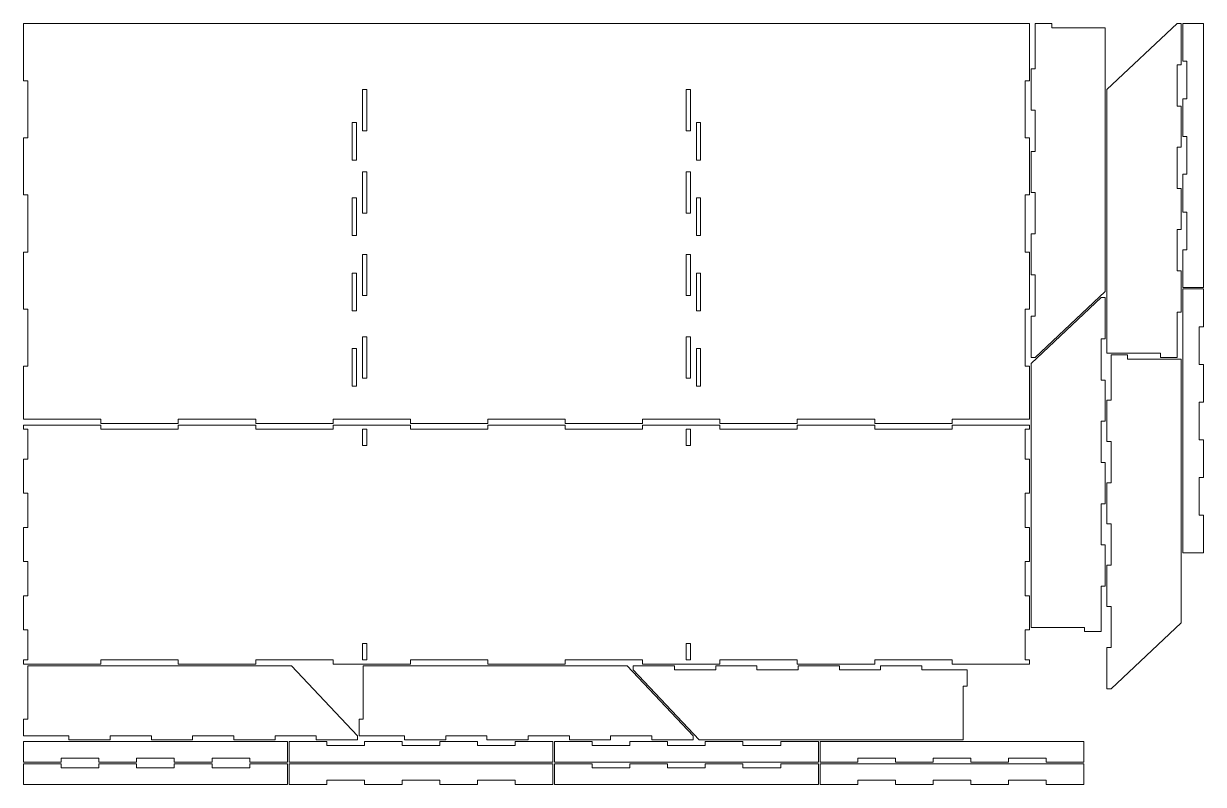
# Model space of a CAD drawing. Header units: inches. Extents: x 0.1 to 35.8, y -23.1 to -0.1.
import ezdxf

# ---------------------------------------------------------------- set-up
doc = ezdxf.new("R2010")
doc.units = ezdxf.units.IN
doc.header["$MEASUREMENT"] = 0
doc.layers.add('Layer 1', color=7, linetype='Continuous')

# ---------------------------------------------------------------- blocks, each defined once
blk = doc.blocks.new('block 2')
at = {"layer": 'Layer 1', "lineweight": 0}
blk.add_lwpolyline([(0.194, -1.802), (0.069, -1.802), (0.069, -0.069), (30.569, -0.069), (30.569, -1.802), (30.444, -1.802), (30.444, -3.534), (30.569, -3.534), (30.569, -5.266), (30.444, -5.266), (30.444, -6.998), (30.569, -6.998), (30.569, -8.73), (30.444, -8.73), (30.444, -10.462), (30.569, -10.462), (30.569, -12.069), (28.223, -12.069), (28.223, -12.194), (25.877, -12.194), (25.877, -12.069), (23.53, -12.069), (23.53, -12.194), (21.184, -12.194), (21.184, -12.069), (18.838, -12.069), (18.838, -12.194), (16.493, -12.194), (16.493, -12.069), (14.145, -12.069), (14.145, -12.194), (11.8, -12.194), (11.8, -12.069), (9.454, -12.069), (9.454, -12.194), (7.108, -12.194), (7.108, -12.069), (4.761, -12.069), (4.761, -12.194), (2.415, -12.194), (2.415, -12.069), (0.069, -12.069), (0.069, -10.462), (0.194, -10.462), (0.194, -8.73), (0.069, -8.73), (0.069, -6.998), (0.194, -6.998), (0.194, -5.266), (0.069, -5.266), (0.069, -3.534), (0.194, -3.534), (0.194, -1.802)], dxfattribs=at)
blk = doc.blocks.new('block 3')
at = {"layer": 'Layer 1', "lineweight": 0}
blk.add_lwpolyline([(10.35, -2.069), (10.35, -3.319), (10.475, -3.319), (10.475, -2.069), (10.35, -2.069)], dxfattribs=at)
blk = doc.blocks.new('block 4')
at = {"layer": 'Layer 1', "lineweight": 0}
blk.add_lwpolyline([(10.037, -5.355), (10.037, -6.498), (10.162, -6.498), (10.162, -5.355), (10.037, -5.355)], dxfattribs=at)
blk = doc.blocks.new('block 5')
at = {"layer": 'Layer 1', "lineweight": 0}
blk.add_lwpolyline([(10.037, -7.641), (10.037, -8.784), (10.162, -8.784), (10.162, -7.641), (10.037, -7.641)], dxfattribs=at)
blk = doc.blocks.new('block 6')
at = {"layer": 'Layer 1', "lineweight": 0}
blk.add_lwpolyline([(10.037, -9.927), (10.037, -11.069), (10.162, -11.069), (10.162, -9.927), (10.037, -9.927)], dxfattribs=at)
blk = doc.blocks.new('block 7')
at = {"layer": 'Layer 1', "lineweight": 0}
blk.add_lwpolyline([(20.162, -7.069), (20.162, -8.319), (20.287, -8.319), (20.287, -7.069), (20.162, -7.069)], dxfattribs=at)
blk = doc.blocks.new('block 8')
at = {"layer": 'Layer 1', "lineweight": 0}
blk.add_lwpolyline([(20.162, -4.569), (20.162, -5.819), (20.287, -5.819), (20.287, -4.569), (20.162, -4.569)], dxfattribs=at)
blk = doc.blocks.new('block 9')
at = {"layer": 'Layer 1', "lineweight": 0}
blk.add_lwpolyline([(20.475, -3.069), (20.475, -4.212), (20.6, -4.212), (20.6, -3.069), (20.475, -3.069)], dxfattribs=at)
blk = doc.blocks.new('block 10')
at = {"layer": 'Layer 1', "lineweight": 0}
blk.add_lwpolyline([(20.162, -9.569), (20.162, -10.819), (20.287, -10.819), (20.287, -9.569), (20.162, -9.569)], dxfattribs=at)
blk = doc.blocks.new('block 11')
at = {"layer": 'Layer 1', "lineweight": 0}
blk.add_lwpolyline([(20.475, -9.927), (20.475, -11.069), (20.6, -11.069), (20.6, -9.927), (20.475, -9.927)], dxfattribs=at)
blk = doc.blocks.new('block 12')
at = {"layer": 'Layer 1', "lineweight": 0}
blk.add_lwpolyline([(20.475, -7.641), (20.475, -8.784), (20.6, -8.784), (20.6, -7.641), (20.475, -7.641)], dxfattribs=at)
blk = doc.blocks.new('block 13')
at = {"layer": 'Layer 1', "lineweight": 0}
blk.add_lwpolyline([(20.475, -5.355), (20.475, -6.498), (20.6, -6.498), (20.6, -5.355), (20.475, -5.355)], dxfattribs=at)
blk = doc.blocks.new('block 14')
at = {"layer": 'Layer 1', "lineweight": 0}
blk.add_lwpolyline([(20.162, -2.069), (20.162, -3.319), (20.287, -3.319), (20.287, -2.069), (20.162, -2.069)], dxfattribs=at)
blk = doc.blocks.new('block 15')
at = {"layer": 'Layer 1', "lineweight": 0}
blk.add_lwpolyline([(10.35, -9.569), (10.35, -10.819), (10.475, -10.819), (10.475, -9.569), (10.35, -9.569)], dxfattribs=at)
blk = doc.blocks.new('block 16')
at = {"layer": 'Layer 1', "lineweight": 0}
blk.add_lwpolyline([(10.037, -3.069), (10.037, -4.212), (10.162, -4.212), (10.162, -3.069), (10.037, -3.069)], dxfattribs=at)
blk = doc.blocks.new('block 17')
at = {"layer": 'Layer 1', "lineweight": 0}
blk.add_lwpolyline([(10.35, -4.569), (10.35, -5.819), (10.475, -5.819), (10.475, -4.569), (10.35, -4.569)], dxfattribs=at)
blk = doc.blocks.new('block 18')
at = {"layer": 'Layer 1', "lineweight": 0}
blk.add_lwpolyline([(10.35, -7.069), (10.35, -8.319), (10.475, -8.319), (10.475, -7.069), (10.35, -7.069)], dxfattribs=at)
blk = doc.blocks.new('block 19')
at = {"layer": 'Layer 1', "lineweight": 0}
blk.add_lwpolyline([(28.223, -19.494), (28.223, -19.369), (25.877, -19.369), (25.877, -19.494), (23.53, -19.494), (23.53, -19.369), (21.184, -19.369), (21.184, -19.494), (18.838, -19.494), (18.838, -19.369), (16.493, -19.369), (16.493, -19.494), (14.145, -19.494), (14.145, -19.369), (11.8, -19.369), (11.8, -19.494), (9.454, -19.494), (9.454, -19.369), (7.108, -19.369), (7.108, -19.494), (4.761, -19.494), (4.761, -19.369), (2.415, -19.369), (2.415, -19.494), (0.069, -19.494), (0.069, -19.369), (0.194, -19.369), (0.194, -18.459), (0.069, -18.459), (0.069, -17.423), (0.194, -17.423), (0.194, -16.387), (0.069, -16.387), (0.069, -15.352), (0.194, -15.352), (0.194, -14.316), (0.069, -14.316), (0.069, -13.28), (0.194, -13.28), (0.194, -12.369), (0.069, -12.369), (0.069, -12.244), (2.415, -12.244), (2.415, -12.369), (4.761, -12.369), (4.761, -12.244), (7.108, -12.244), (7.108, -12.369), (9.454, -12.369), (9.454, -12.244), (11.8, -12.244), (11.8, -12.369), (14.145, -12.369), (14.145, -12.244), (16.493, -12.244), (16.493, -12.369), (18.838, -12.369), (18.838, -12.244), (21.184, -12.244), (21.184, -12.369), (23.53, -12.369), (23.53, -12.244), (25.877, -12.244), (25.877, -12.369), (28.223, -12.369), (28.223, -12.244), (30.569, -12.244), (30.569, -12.369), (30.444, -12.369), (30.444, -13.28), (30.569, -13.28), (30.569, -14.316), (30.444, -14.316), (30.444, -15.352), (30.569, -15.352), (30.569, -16.387), (30.444, -16.387), (30.444, -17.423), (30.569, -17.423), (30.569, -18.459), (30.444, -18.459), (30.444, -19.369), (30.569, -19.369), (30.569, -19.494), (28.223, -19.494)], dxfattribs=at)
blk = doc.blocks.new('block 20')
at = {"layer": 'Layer 1', "lineweight": 0}
blk.add_lwpolyline([(10.35, -18.869), (10.35, -19.369), (10.475, -19.369), (10.475, -18.869), (10.35, -18.869)], dxfattribs=at)
blk = doc.blocks.new('block 21')
at = {"layer": 'Layer 1', "lineweight": 0}
blk.add_lwpolyline([(20.162, -12.369), (20.162, -12.869), (20.287, -12.869), (20.287, -12.369), (20.162, -12.369)], dxfattribs=at)
blk = doc.blocks.new('block 22')
at = {"layer": 'Layer 1', "lineweight": 0}
blk.add_lwpolyline([(20.162, -18.869), (20.162, -19.369), (20.287, -19.369), (20.287, -18.869), (20.162, -18.869)], dxfattribs=at)
blk = doc.blocks.new('block 23')
at = {"layer": 'Layer 1', "lineweight": 0}
blk.add_lwpolyline([(10.35, -12.369), (10.35, -12.869), (10.475, -12.869), (10.475, -12.369), (10.35, -12.369)], dxfattribs=at)
blk = doc.blocks.new('block 24')
at = {"layer": 'Layer 1', "lineweight": 0}
blk.add_lwpolyline([(5.194, -21.669), (6.444, -21.669), (6.444, -21.794), (7.694, -21.794), (7.694, -21.669), (8.944, -21.669), (8.944, -21.794), (10.194, -21.794), (10.194, -21.669), (8.194, -19.544), (0.194, -19.544), (0.194, -21.169), (0.069, -21.169), (0.069, -21.669), (1.444, -21.669), (1.444, -21.794), (2.694, -21.794), (2.694, -21.669), (3.944, -21.669), (3.944, -21.794), (5.194, -21.794), (5.194, -21.669)], dxfattribs=at)
blk = doc.blocks.new('block 25')
at = {"layer": 'Layer 1', "lineweight": 0}
blk.add_lwpolyline([(30.744, -5.194), (30.744, -6.444), (30.619, -6.444), (30.619, -7.694), (30.744, -7.694), (30.744, -8.944), (30.619, -8.944), (30.619, -10.194), (30.744, -10.194), (32.869, -8.194), (32.869, -0.194), (31.244, -0.194), (31.244, -0.069), (30.744, -0.069), (30.744, -1.444), (30.619, -1.444), (30.619, -2.694), (30.744, -2.694), (30.744, -3.944), (30.619, -3.944), (30.619, -5.194), (30.744, -5.194)], dxfattribs=at)
blk = doc.blocks.new('block 26')
at = {"layer": 'Layer 1', "lineweight": 0}
blk.add_lwpolyline([(15.369, -21.669), (16.619, -21.669), (16.619, -21.794), (17.869, -21.794), (17.869, -21.669), (19.119, -21.669), (19.119, -21.794), (20.369, -21.794), (20.369, -21.669), (18.369, -19.544), (10.369, -19.544), (10.369, -21.169), (10.244, -21.169), (10.244, -21.669), (11.619, -21.669), (11.619, -21.794), (12.869, -21.794), (12.869, -21.669), (14.119, -21.669), (14.119, -21.794), (15.369, -21.794), (15.369, -21.669)], dxfattribs=at)
blk = doc.blocks.new('block 27')
at = {"layer": 'Layer 1', "lineweight": 0}
blk.add_lwpolyline([(23.555, -19.669), (22.305, -19.669), (22.305, -19.544), (21.055, -19.544), (21.055, -19.669), (19.805, -19.669), (19.805, -19.544), (18.555, -19.544), (18.555, -19.669), (20.555, -21.794), (28.555, -21.794), (28.555, -20.169), (28.68, -20.169), (28.68, -19.669), (27.305, -19.669), (27.305, -19.544), (26.055, -19.544), (26.055, -19.669), (24.805, -19.669), (24.805, -19.544), (23.555, -19.544), (23.555, -19.669)], dxfattribs=at)
blk = doc.blocks.new('block 28')
at = {"layer": 'Layer 1', "lineweight": 0}
blk.add_lwpolyline([(32.744, -13.381), (32.744, -12.131), (32.869, -12.131), (32.869, -10.881), (32.744, -10.881), (32.744, -9.631), (32.869, -9.631), (32.869, -8.381), (32.744, -8.381), (30.619, -10.381), (30.619, -18.381), (32.244, -18.381), (32.244, -18.506), (32.744, -18.506), (32.744, -17.131), (32.869, -17.131), (32.869, -15.881), (32.744, -15.881), (32.744, -14.631), (32.869, -14.631), (32.869, -13.381), (32.744, -13.381)], dxfattribs=at)
blk = doc.blocks.new('block 29')
at = {"layer": 'Layer 1', "lineweight": 0}
blk.add_lwpolyline([(35.044, -5.069), (35.044, -3.819), (35.169, -3.819), (35.169, -2.569), (35.044, -2.569), (35.044, -1.319), (35.169, -1.319), (35.169, -0.069), (35.044, -0.069), (32.919, -2.069), (32.919, -10.069), (34.544, -10.069), (34.544, -10.194), (35.044, -10.194), (35.044, -8.819), (35.169, -8.819), (35.169, -7.569), (35.044, -7.569), (35.044, -6.319), (35.169, -6.319), (35.169, -5.069), (35.044, -5.069)], dxfattribs=at)
blk = doc.blocks.new('block 30')
at = {"layer": 'Layer 1', "lineweight": 0}
blk.add_lwpolyline([(33.044, -15.244), (33.044, -16.494), (32.919, -16.494), (32.919, -17.744), (33.044, -17.744), (33.044, -18.994), (32.919, -18.994), (32.919, -20.244), (33.044, -20.244), (35.169, -18.244), (35.169, -10.244), (33.544, -10.244), (33.544, -10.119), (33.044, -10.119), (33.044, -11.494), (32.919, -11.494), (32.919, -12.744), (33.044, -12.744), (33.044, -13.994), (32.919, -13.994), (32.919, -15.244), (33.044, -15.244)], dxfattribs=at)
blk = doc.blocks.new('block 31')
at = {"layer": 'Layer 1', "lineweight": 0}
blk.add_lwpolyline([(35.219, -8.069), (35.219, -6.927), (35.344, -6.927), (35.344, -5.784), (35.219, -5.784), (35.219, -4.641), (35.344, -4.641), (35.344, -3.498), (35.219, -3.498), (35.219, -2.355), (35.344, -2.355), (35.344, -1.212), (35.219, -1.212), (35.219, -0.069), (35.844, -0.069), (35.844, -8.069), (35.219, -8.069)], dxfattribs=at)
blk = doc.blocks.new('block 32')
at = {"layer": 'Layer 1', "lineweight": 0}
blk.add_lwpolyline([(35.844, -8.119), (35.844, -9.262), (35.719, -9.262), (35.719, -10.405), (35.844, -10.405), (35.844, -11.548), (35.719, -11.548), (35.719, -12.691), (35.844, -12.691), (35.844, -13.834), (35.719, -13.834), (35.719, -14.977), (35.844, -14.977), (35.844, -16.119), (35.219, -16.119), (35.219, -8.119), (35.844, -8.119)], dxfattribs=at)
blk = doc.blocks.new('block 33')
at = {"layer": 'Layer 1', "lineweight": 0}
blk.add_lwpolyline([(8.069, -22.469), (6.926, -22.469), (6.926, -22.344), (5.783, -22.344), (5.783, -22.469), (4.64, -22.469), (4.64, -22.344), (3.498, -22.344), (3.498, -22.469), (2.355, -22.469), (2.355, -22.344), (1.212, -22.344), (1.212, -22.469), (0.069, -22.469), (0.069, -21.844), (8.069, -21.844), (8.069, -22.469)], dxfattribs=at)
blk = doc.blocks.new('block 34')
at = {"layer": 'Layer 1', "lineweight": 0}
blk.add_lwpolyline([(8.119, -21.844), (9.262, -21.844), (9.262, -21.969), (10.405, -21.969), (10.405, -21.844), (11.548, -21.844), (11.548, -21.969), (12.69, -21.969), (12.69, -21.844), (13.833, -21.844), (13.833, -21.969), (14.976, -21.969), (14.976, -21.844), (16.119, -21.844), (16.119, -22.469), (8.119, -22.469), (8.119, -21.844)], dxfattribs=at)
blk = doc.blocks.new('block 35')
at = {"layer": 'Layer 1', "lineweight": 0}
blk.add_lwpolyline([(16.169, -21.844), (17.312, -21.844), (17.312, -21.969), (18.455, -21.969), (18.455, -21.844), (19.598, -21.844), (19.598, -21.969), (20.74, -21.969), (20.74, -21.844), (21.883, -21.844), (21.883, -21.969), (23.026, -21.969), (23.026, -21.844), (24.169, -21.844), (24.169, -22.469), (16.169, -22.469), (16.169, -21.844)], dxfattribs=at)
blk = doc.blocks.new('block 36')
at = {"layer": 'Layer 1', "lineweight": 0}
blk.add_lwpolyline([(32.219, -22.469), (31.076, -22.469), (31.076, -22.344), (29.933, -22.344), (29.933, -22.469), (28.79, -22.469), (28.79, -22.344), (27.648, -22.344), (27.648, -22.469), (26.505, -22.469), (26.505, -22.344), (25.362, -22.344), (25.362, -22.469), (24.219, -22.469), (24.219, -21.844), (32.219, -21.844), (32.219, -22.469)], dxfattribs=at)
blk = doc.blocks.new('block 37')
at = {"layer": 'Layer 1', "lineweight": 0}
blk.add_lwpolyline([(0.069, -22.519), (1.212, -22.519), (1.212, -22.644), (2.355, -22.644), (2.355, -22.519), (3.498, -22.519), (3.498, -22.644), (4.64, -22.644), (4.64, -22.519), (5.783, -22.519), (5.783, -22.644), (6.926, -22.644), (6.926, -22.519), (8.069, -22.519), (8.069, -23.144), (0.069, -23.144), (0.069, -22.519)], dxfattribs=at)
blk = doc.blocks.new('block 38')
at = {"layer": 'Layer 1', "lineweight": 0}
blk.add_lwpolyline([(16.119, -23.144), (14.976, -23.144), (14.976, -23.019), (13.833, -23.019), (13.833, -23.144), (12.69, -23.144), (12.69, -23.019), (11.548, -23.019), (11.548, -23.144), (10.405, -23.144), (10.405, -23.019), (9.262, -23.019), (9.262, -23.144), (8.119, -23.144), (8.119, -22.519), (16.119, -22.519), (16.119, -23.144)], dxfattribs=at)
blk = doc.blocks.new('block 39')
at = {"layer": 'Layer 1', "lineweight": 0}
blk.add_lwpolyline([(16.169, -22.519), (17.312, -22.519), (17.312, -22.644), (18.455, -22.644), (18.455, -22.519), (19.598, -22.519), (19.598, -22.644), (20.74, -22.644), (20.74, -22.519), (21.883, -22.519), (21.883, -22.644), (23.026, -22.644), (23.026, -22.519), (24.169, -22.519), (24.169, -23.144), (16.169, -23.144), (16.169, -22.519)], dxfattribs=at)
blk = doc.blocks.new('block 40')
at = {"layer": 'Layer 1', "lineweight": 0}
blk.add_lwpolyline([(32.219, -23.144), (31.076, -23.144), (31.076, -23.019), (29.933, -23.019), (29.933, -23.144), (28.79, -23.144), (28.79, -23.019), (27.648, -23.019), (27.648, -23.144), (26.505, -23.144), (26.505, -23.019), (25.362, -23.019), (25.362, -23.144), (24.219, -23.144), (24.219, -22.519), (32.219, -22.519), (32.219, -23.144)], dxfattribs=at)

msp = doc.modelspace()

# ---------------------------------------------------------------- block references
at = {"layer": 'Layer 1'}
for name in ['block 2', 'block 25', 'block 29', 'block 31', 'block 3', 'block 14', 'block 16', 'block 9', 'block 17', 'block 8', 'block 4', 'block 13', 'block 18', 'block 7', 'block 5', 'block 12', 'block 32', 'block 28', 'block 15', 'block 10', 'block 6', 'block 11', 'block 30', 'block 19', 'block 23', 'block 21', 'block 20', 'block 22', 'block 24', 'block 26', 'block 27', 'block 33', 'block 34', 'block 35', 'block 36', 'block 37', 'block 38', 'block 39', 'block 40']:
    msp.add_blockref(name, (0, 0), dxfattribs=at)

doc.saveas('drawing.dxf')
